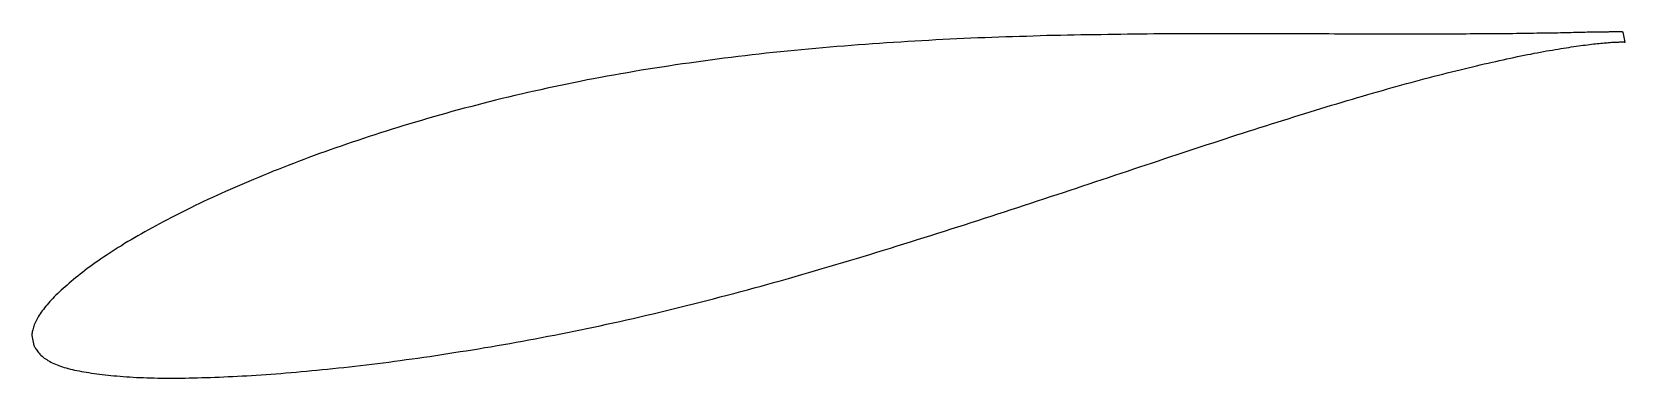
# Model space of a CAD drawing. Header units: metres. Extents: x -38 to 77, y -10 to 15.
import ezdxf

# ---------------------------------------------------------------- set-up
doc = ezdxf.new("R2010")
doc.units = ezdxf.units.M

msp = doc.modelspace()

# ---------------------------------------------------------------- linework, layer by layer
msp.add_lwpolyline([(77.17, 15.2), (77.16, 15.2), (77.16, 15.2), (77.15, 15.2), (77.13, 15.2), (77.11, 15.2), (77.08, 15.21), (77.05, 15.21), (77.02, 15.21), (76.98, 15.21), (76.94, 15.21), (76.89, 15.21), (76.84, 15.21), (76.78, 15.21), (76.72, 15.21), (76.65, 15.21), (76.58, 15.21), (76.51, 15.21), (76.43, 15.21), (76.35, 15.21), (76.26, 15.21), (76.16, 15.21), (76.07, 15.2), (75.97, 15.2), (75.86, 15.2), (75.75, 15.2), (75.63, 15.2), (75.52, 15.2), (75.39, 15.19), (75.26, 15.19), (75.13, 15.19), (75, 15.19), (74.85, 15.18), (74.71, 15.18), (74.56, 15.18), (74.4, 15.17), (74.25, 15.17), (74.08, 15.17), (73.92, 15.16), (73.75, 15.16), (73.57, 15.16), (73.39, 15.15), (73.21, 15.15), (73.02, 15.15), (72.82, 15.14), (72.63, 15.14), (72.43, 15.13), (72.22, 15.13), (72.01, 15.13), (71.8, 15.12), (71.58, 15.12), (71.36, 15.12), (71.13, 15.11), (70.9, 15.11), (70.67, 15.1), (70.43, 15.1), (70.19, 15.1), (69.94, 15.09), (69.69, 15.09), (69.44, 15.09), (69.18, 15.08), (68.92, 15.08), (68.65, 15.08), (68.38, 15.07), (68.11, 15.07), (67.83, 15.07), (67.55, 15.07), (67.26, 15.06), (66.97, 15.06), (66.68, 15.06), (66.38, 15.06), (66.08, 15.06), (65.78, 15.05), (65.47, 15.05), (65.16, 15.05), (64.84, 15.05), (64.52, 15.05), (64.2, 15.05), (63.87, 15.05), (63.54, 15.05), (63.21, 15.05), (62.87, 15.04), (62.53, 15.04), (62.19, 15.04), (61.84, 15.04), (61.49, 15.04), (61.14, 15.04), (60.78, 15.04), (60.42, 15.04), (60.05, 15.04), (59.69, 15.05), (59.32, 15.05), (58.94, 15.05), (58.56, 15.05), (58.18, 15.05), (57.8, 15.05), (57.41, 15.05), (57.03, 15.05), (56.63, 15.05), (56.24, 15.05), (55.84, 15.06), (55.44, 15.06), (55.03, 15.06), (54.63, 15.06), (54.22, 15.06), (53.8, 15.06), (53.39, 15.06), (52.97, 15.06), (52.55, 15.07), (52.12, 15.07), (51.7, 15.07), (51.27, 15.07), (50.84, 15.07), (50.4, 15.07), (49.97, 15.07), (49.53, 15.07), (49.09, 15.07), (48.64, 15.07), (48.2, 15.07), (47.75, 15.07), (47.3, 15.07), (46.85, 15.07), (46.39, 15.07), (45.93, 15.07), (45.47, 15.07), (45.01, 15.07), (44.55, 15.07), (44.08, 15.06), (43.62, 15.06), (43.15, 15.06), (42.68, 15.05), (42.2, 15.05), (41.73, 15.04), (41.25, 15.04), (40.77, 15.03), (40.29, 15.03), (39.81, 15.02), (39.33, 15.01), (38.84, 15.01), (38.36, 15), (37.87, 14.99), (37.38, 14.98), (36.89, 14.97), (36.4, 14.96), (35.91, 14.95), (35.41, 14.94), (34.92, 14.92), (34.42, 14.91), (33.92, 14.89), (33.42, 14.88), (32.92, 14.86), (32.42, 14.85), (31.92, 14.83), (31.41, 14.81), (30.91, 14.79), (30.41, 14.77), (29.9, 14.75), (29.39, 14.73), (28.89, 14.7), (28.38, 14.68), (27.87, 14.65), (27.36, 14.63), (26.85, 14.6), (26.34, 14.57), (25.83, 14.54), (25.32, 14.51), (24.81, 14.48), (24.3, 14.45), (23.78, 14.41), (23.27, 14.38), (22.76, 14.34), (22.25, 14.31), (21.73, 14.27), (21.22, 14.23), (20.71, 14.19), (20.19, 14.15), (19.68, 14.1), (19.17, 14.06), (18.66, 14.01), (18.14, 13.97), (17.63, 13.92), (17.12, 13.87), (16.61, 13.82), (16.09, 13.77), (15.58, 13.71), (15.07, 13.66), (14.56, 13.6), (14.05, 13.55), (13.54, 13.49), (13.03, 13.43), (12.53, 13.36), (12.02, 13.3), (11.51, 13.24), (11.01, 13.17), (10.5, 13.1), (10, 13.03), (9.49, 12.96), (8.99, 12.89), (8.49, 12.82), (7.99, 12.74), (7.49, 12.67), (6.99, 12.59), (6.5, 12.51), (6, 12.43), (5.5, 12.35), (5.01, 12.26), (4.52, 12.18), (4.03, 12.09), (3.54, 12), (3.05, 11.91), (2.56, 11.82), (2.08, 11.73), (1.59, 11.63), (1.11, 11.53), (0.63, 11.44), (0.15, 11.34), (-0.32, 11.24), (-0.8, 11.13), (-1.27, 11.03), (-1.75, 10.93), (-2.22, 10.82), (-2.69, 10.71), (-3.15, 10.6), (-3.62, 10.49), (-4.08, 10.38), (-4.54, 10.27), (-5, 10.15), (-5.46, 10.03), (-5.91, 9.92), (-6.36, 9.8), (-6.81, 9.68), (-7.26, 9.56), (-7.71, 9.44), (-8.15, 9.31), (-8.6, 9.19), (-9.04, 9.07), (-9.47, 8.94), (-9.91, 8.81), (-10.34, 8.68), (-10.77, 8.56), (-11.2, 8.43), (-11.62, 8.3), (-12.05, 8.17), (-12.47, 8.03), (-12.89, 7.9), (-13.3, 7.77), (-13.71, 7.63), (-14.12, 7.5), (-14.53, 7.36), (-14.94, 7.23), (-15.34, 7.09), (-15.74, 6.95), (-16.13, 6.82), (-16.53, 6.68), (-16.92, 6.54), (-17.31, 6.4), (-17.69, 6.26), (-18.07, 6.12), (-18.45, 5.97), (-18.83, 5.83), (-19.2, 5.69), (-19.57, 5.55), (-19.94, 5.4), (-20.31, 5.26), (-20.67, 5.12), (-21.03, 4.97), (-21.38, 4.83), (-21.73, 4.68), (-22.08, 4.54), (-22.43, 4.39), (-22.77, 4.25), (-23.11, 4.1), (-23.44, 3.95), (-23.78, 3.81), (-24.11, 3.66), (-24.43, 3.51), (-24.75, 3.37), (-25.07, 3.22), (-25.39, 3.08), (-25.7, 2.93), (-26.01, 2.78), (-26.32, 2.64), (-26.62, 2.49), (-26.92, 2.34), (-27.21, 2.2), (-27.5, 2.05), (-27.79, 1.9), (-28.07, 1.76), (-28.35, 1.61), (-28.63, 1.47), (-28.9, 1.32), (-29.17, 1.18), (-29.44, 1.03), (-29.7, 0.89), (-29.96, 0.74), (-30.21, 0.6), (-30.46, 0.46), (-30.71, 0.31), (-30.95, 0.17), (-31.19, 0.03), (-31.43, -0.11), (-31.66, -0.26), (-31.89, -0.4), (-32.11, -0.54), (-32.33, -0.68), (-32.54, -0.82), (-32.76, -0.96), (-32.96, -1.1), (-33.17, -1.24), (-33.37, -1.38), (-33.56, -1.51), (-33.76, -1.65), (-33.94, -1.79), (-34.13, -1.92), (-34.31, -2.06), (-34.48, -2.19), (-34.65, -2.33), (-34.82, -2.46), (-34.99, -2.59), (-35.14, -2.72), (-35.3, -2.85), (-35.45, -2.98), (-35.6, -3.11), (-35.74, -3.23), (-35.88, -3.36), (-36.02, -3.48), (-36.15, -3.6), (-36.27, -3.72), (-36.4, -3.84), (-36.52, -3.96), (-36.63, -4.08), (-36.74, -4.2), (-36.85, -4.31), (-36.95, -4.42), (-37.05, -4.54), (-37.14, -4.65), (-37.23, -4.76), (-37.31, -4.87), (-37.4, -4.98), (-37.47, -5.08), (-37.54, -5.19), (-37.61, -5.29), (-37.68, -5.4), (-37.74, -5.5), (-37.79, -5.6), (-37.84, -5.7), (-37.89, -5.8), (-37.93, -5.89), (-37.97, -5.99), (-38, -6.08), (-38.03, -6.17), (-38.06, -6.26), (-38.08, -6.34), (-38.1, -6.42), (-38.12, -6.5), (-38.13, -6.57), (-38.14, -6.63), (-38.14, -6.68), (-38.15, -6.72), (-38.15, -6.75), (-38.01, -7.49), (-38, -7.49), (-37.99, -7.51), (-37.98, -7.54), (-37.95, -7.57), (-37.92, -7.63), (-37.89, -7.69), (-37.84, -7.76), (-37.8, -7.83), (-37.74, -7.9), (-37.69, -7.97), (-37.62, -8.05), (-37.56, -8.12), (-37.49, -8.19), (-37.41, -8.25), (-37.33, -8.32), (-37.25, -8.39), (-37.16, -8.45), (-37.07, -8.51), (-36.98, -8.57), (-36.88, -8.63), (-36.77, -8.69), (-36.67, -8.74), (-36.55, -8.79), (-36.44, -8.84), (-36.32, -8.89), (-36.19, -8.94), (-36.07, -8.99), (-35.93, -9.03), (-35.8, -9.07), (-35.66, -9.11), (-35.51, -9.15), (-35.36, -9.19), (-35.21, -9.23), (-35.05, -9.26), (-34.89, -9.3), (-34.72, -9.33), (-34.55, -9.36), (-34.38, -9.39), (-34.2, -9.42), (-34.02, -9.45), (-33.83, -9.48), (-33.64, -9.51), (-33.45, -9.54), (-33.25, -9.56), (-33.05, -9.59), (-32.84, -9.61), (-32.63, -9.63), (-32.42, -9.65), (-32.2, -9.67), (-31.98, -9.69), (-31.75, -9.71), (-31.52, -9.73), (-31.29, -9.75), (-31.05, -9.76), (-30.81, -9.77), (-30.56, -9.79), (-30.31, -9.8), (-30.06, -9.81), (-29.81, -9.82), (-29.54, -9.82), (-29.28, -9.83), (-29.01, -9.84), (-28.74, -9.84), (-28.47, -9.84), (-28.19, -9.84), (-27.91, -9.84), (-27.62, -9.84), (-27.33, -9.84), (-27.04, -9.84), (-26.74, -9.83), (-26.44, -9.83), (-26.14, -9.82), (-25.83, -9.81), (-25.52, -9.8), (-25.21, -9.79), (-24.89, -9.78), (-24.57, -9.77), (-24.24, -9.76), (-23.92, -9.74), (-23.59, -9.72), (-23.25, -9.71), (-22.92, -9.69), (-22.58, -9.67), (-22.23, -9.65), (-21.89, -9.63), (-21.54, -9.6), (-21.18, -9.58), (-20.83, -9.55), (-20.47, -9.53), (-20.11, -9.5), (-19.74, -9.47), (-19.37, -9.44), (-19, -9.41), (-18.63, -9.37), (-18.25, -9.34), (-17.87, -9.3), (-17.49, -9.27), (-17.11, -9.23), (-16.72, -9.19), (-16.33, -9.15), (-15.94, -9.11), (-15.54, -9.07), (-15.14, -9.02), (-14.74, -8.98), (-14.34, -8.93), (-13.93, -8.88), (-13.52, -8.83), (-13.11, -8.78), (-12.7, -8.73), (-12.28, -8.68), (-11.87, -8.62), (-11.45, -8.56), (-11.02, -8.51), (-10.6, -8.45), (-10.17, -8.39), (-9.74, -8.33), (-9.31, -8.27), (-8.88, -8.2), (-8.44, -8.14), (-8, -8.07), (-7.56, -8), (-7.12, -7.93), (-6.68, -7.86), (-6.23, -7.79), (-5.78, -7.72), (-5.33, -7.64), (-4.88, -7.57), (-4.43, -7.49), (-3.98, -7.41), (-3.52, -7.33), (-3.06, -7.25), (-2.6, -7.17), (-2.14, -7.08), (-1.68, -7), (-1.21, -6.91), (-0.75, -6.82), (-0.28, -6.73), (0.19, -6.64), (0.66, -6.54), (1.13, -6.45), (1.6, -6.35), (2.07, -6.25), (2.55, -6.15), (3.03, -6.05), (3.5, -5.95), (3.98, -5.85), (4.46, -5.74), (4.94, -5.63), (5.42, -5.52), (5.9, -5.41), (6.38, -5.3), (6.87, -5.19), (7.35, -5.07), (7.84, -4.96), (8.32, -4.84), (8.81, -4.72), (9.3, -4.6), (9.79, -4.47), (10.27, -4.35), (10.76, -4.23), (11.25, -4.1), (11.74, -3.97), (12.23, -3.84), (12.73, -3.71), (13.22, -3.58), (13.71, -3.45), (14.2, -3.31), (14.69, -3.18), (15.19, -3.04), (15.68, -2.91), (16.17, -2.77), (16.67, -2.63), (17.16, -2.49), (17.65, -2.35), (18.15, -2.2), (18.64, -2.06), (19.13, -1.92), (19.63, -1.77), (20.12, -1.63), (20.61, -1.48), (21.11, -1.33), (21.6, -1.18), (22.09, -1.04), (22.58, -0.89), (23.08, -0.74), (23.57, -0.58), (24.06, -0.43), (24.55, -0.28), (25.04, -0.13), (25.53, 0.02), (26.02, 0.18), (26.51, 0.33), (27, 0.48), (27.49, 0.64), (27.98, 0.79), (28.46, 0.95), (28.95, 1.1), (29.44, 1.26), (29.92, 1.42), (30.4, 1.57), (30.89, 1.73), (31.37, 1.88), (31.85, 2.04), (32.33, 2.2), (32.81, 2.35), (33.29, 2.51), (33.77, 2.67), (34.24, 2.82), (34.72, 2.98), (35.19, 3.13), (35.67, 3.29), (36.14, 3.45), (36.61, 3.6), (37.08, 3.76), (37.55, 3.91), (38.01, 4.07), (38.48, 4.22), (38.94, 4.38), (39.41, 4.53), (39.87, 4.68), (40.33, 4.84), (40.79, 4.99), (41.24, 5.14), (41.7, 5.29), (42.15, 5.44), (42.6, 5.59), (43.05, 5.74), (43.5, 5.89), (43.95, 6.04), (44.39, 6.19), (44.84, 6.33), (45.28, 6.48), (45.72, 6.62), (46.16, 6.77), (46.59, 6.91), (47.03, 7.05), (47.46, 7.19), (47.89, 7.33), (48.32, 7.47), (48.74, 7.61), (49.17, 7.75), (49.59, 7.88), (50.01, 8.02), (50.43, 8.15), (50.84, 8.29), (51.26, 8.42), (51.67, 8.55), (52.08, 8.68), (52.48, 8.81), (52.89, 8.93), (53.29, 9.06), (53.69, 9.18), (54.09, 9.3), (54.48, 9.43), (54.87, 9.55), (55.26, 9.67), (55.65, 9.78), (56.03, 9.9), (56.41, 10.01), (56.79, 10.13), (57.17, 10.24), (57.54, 10.35), (57.92, 10.46), (58.28, 10.57), (58.65, 10.67), (59.01, 10.78), (59.37, 10.88), (59.73, 10.98), (60.08, 11.08), (60.43, 11.18), (60.78, 11.28), (61.13, 11.37), (61.47, 11.47), (61.81, 11.56), (62.15, 11.65), (62.48, 11.74), (62.81, 11.83), (63.14, 11.91), (63.46, 12), (63.78, 12.08), (64.1, 12.16), (64.42, 12.24), (64.73, 12.32), (65.04, 12.4), (65.34, 12.47), (65.64, 12.55), (65.94, 12.62), (66.24, 12.69), (66.53, 12.76), (66.81, 12.83), (67.1, 12.89), (67.38, 12.96), (67.66, 13.02), (67.93, 13.08), (68.2, 13.14), (68.47, 13.2), (68.73, 13.26), (68.99, 13.31), (69.25, 13.37), (69.5, 13.42), (69.75, 13.47), (70, 13.52), (70.24, 13.57), (70.48, 13.61), (70.71, 13.66), (70.94, 13.7), (71.17, 13.74), (71.39, 13.79), (71.61, 13.83), (71.82, 13.86), (72.04, 13.9), (72.24, 13.94), (72.45, 13.97), (72.65, 14), (72.84, 14.03), (73.03, 14.06), (73.22, 14.09), (73.4, 14.12), (73.58, 14.15), (73.76, 14.17), (73.93, 14.2), (74.1, 14.22), (74.26, 14.24), (74.42, 14.26), (74.58, 14.28), (74.73, 14.3), (74.88, 14.32), (75.02, 14.34), (75.16, 14.35), (75.29, 14.37), (75.42, 14.38), (75.55, 14.39), (75.67, 14.4), (75.79, 14.41), (75.9, 14.42), (76.01, 14.43), (76.11, 14.44), (76.21, 14.45), (76.31, 14.46), (76.4, 14.46), (76.49, 14.47), (76.57, 14.47), (76.65, 14.48), (76.72, 14.48), (76.79, 14.48), (76.86, 14.48), (76.92, 14.49), (76.98, 14.49), (77.03, 14.49), (77.08, 14.49), (77.12, 14.49), (77.16, 14.49), (77.19, 14.49), (77.22, 14.49), (77.25, 14.49), (77.27, 14.48), (77.29, 14.48), (77.3, 14.48), (77.3, 14.48), (77.31, 14.48)], close=True)

doc.saveas('drawing.dxf')
